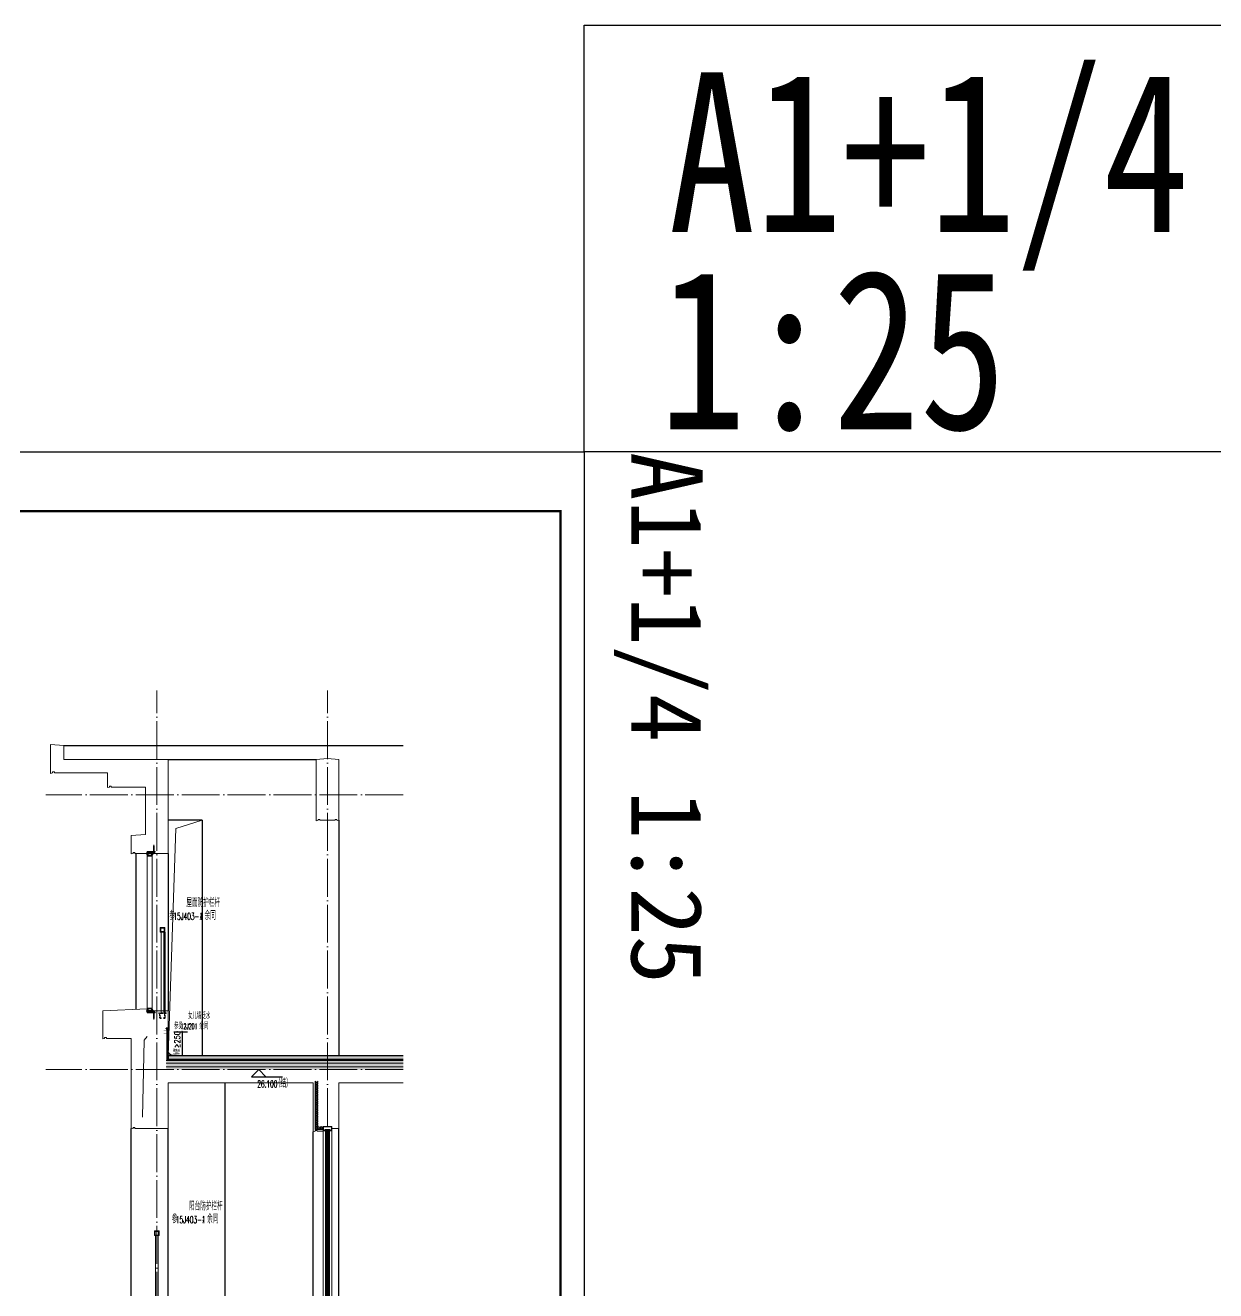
# Model space of a CAD drawing. Extents: x 27938 to 725830, y -209821 to 1628073.
# Drawn here: x 425589 to 438140, y -156280 to -142935 of the extents above; entities that cross this region are included whole.
import ezdxf
from ezdxf.xclip import XClip

# ---------------------------------------------------------------- set-up
doc = ezdxf.new("R2010")
doc.units = 0
doc.header["$LTSCALE"] = 1000
doc.header["$MEASUREMENT"] = 0
doc.header["$XCLIPFRAME"] = 0
doc.linetypes.add('DASH', pattern=[0.35, 0.25, -0.1])
doc.linetypes.add('DOTE', pattern=[2.42, 2, -0.2, 0.02, -0.2])
for name, color, linetype in [('3-屋面构造层', 157, 'Continuous'), ('DIM_ELEV', 3, 'Continuous'), ('DIM_IDEN', 67, 'Continuous'), ('PUB_TEXT', 4, 'Continuous'), ('Stair-栏杆', 142, 'Continuous'), ('SURFACE', 6, 'Continuous'), ('图框', 140, 'Continuous'), ('实线层', 7, 'Continuous'), ('看线', 251, 'Continuous'), ('立面-看线', 251, 'Continuous')]:
    doc.layers.add(name, color=color, linetype=linetype)
for name, color, linetype, lineweight in [('DOTE', 19, 'DOTE', 9), ('PUB_HATCH', 8, 'Continuous', 9), ('S_WINDOW', 144, 'Continuous', 15), ('WALL', 9, 'Continuous', 40), ('内粉刷', 37, 'Continuous', 9), ('平面-看线', 45, 'Continuous', 15), ('立面-栏杆', 105, 'Continuous', 15), ('立面-洞口示意', 152, 'Continuous', 13), ('立面-百叶', 36, 'Continuous', 9), ('细细', 250, 'Continuous', 0)]:
    doc.layers.add(name, color=color, linetype=linetype, lineweight=lineweight)
doc.layers.add('yichutu', color=7, linetype='Continuous', true_color=0xffffff, plot=False)
doc.styles.add('_TCH_DIM', font='SIMPLEX.shx', dxfattribs={"width": 0.7, "bigfont": 'GBCBIG.shx'})
doc.styles.add('_TCH_DIM_T3', font='SIMPLEX.shx', dxfattribs={"width": 0.494118, "bigfont": 'GBCBIG.shx'})
doc.styles.add('_TCH_LABEL', font='')
doc.styles.add('黑体', font='')
doc.styles.get('_TCH_LABEL').set_extended_font_data('SimHei')
doc.styles.get('黑体').set_extended_font_data('SimHei')
doc.dimstyles.new('_TCH_ARCH&&20', dxfattribs={"dimtxt": 59.5, "dimasz": 20, "dimexe": 50, "dimexo": 60, "dimgap": 25.25, "dimtad": 1, "dimdec": 0, "dimzin": 0, "dimdsep": 46, "dimtxsty": '_TCH_DIM_T3', "dimblk": 'ARCHTICK', "dimcen": 0.09, "dimclrt": 7, "dimazin": 2, "dimtfac": 1, "dimtdec": 0, "dimtix": 1, "dimtmove": 2, "dimatfit": 3, "dimfxl": 1, "dimtolj": 1, "dimtzin": 0, "dimarcsym": 0})
pattern_1 = [(315, (145053.3697, 680712.4302), (-1.76776695, -1.76776695), []), (315, (145054.5482, 680712.4302), (-1.76776695, -1.76776695), [])]
pattern_2 = [(315, (145053.3697, 678374.192), (-1.76776695, -1.76776695), []), (315, (145054.5482, 678374.192), (-1.76776695, -1.76776695), [])]

# ---------------------------------------------------------------- blocks, each defined once
blk = doc.blocks.new('GFDDDDRG')
at = {"layer": '图框'}
blk.add_lwpolyline([(923310, -107437), (923310, -159999), (893610, -159999), (893610, -107437)], close=True, dxfattribs=at)
blk.add_lwpolyline([(923310, -107437), (923310, -159999), (893610, -159999), (893610, -107437)], close=True, dxfattribs=at)
at = {"layer": '图框', "const_width": 50}
blk.add_lwpolyline([(894110, -159499), (922810, -159499), (922810, -108687), (894110, -108687)], close=True, dxfattribs=at)
blk = doc.blocks.new('yct-1051-594-26275-14850-25-1002.0')
at = {"layer": 'yichutu', "color": 7, "true_color": 0xffffff}
blk.add_lwpolyline([(0, 0), (0, 14850), (26275, 14850), (26275, 0)], close=True, dxfattribs=at)
at = {"layer": 'yichutu', "color": 7, "true_color": 0xffffff, "style": '_TCH_LABEL'}
blk.add_text('A1+1/4 1:25', height=750, dxfattribs=at).set_placement((0, 15350))
blk = doc.blocks.new('_ArchTick')
at = {"color": 0, "linetype": 'ByBlock', "const_width": 0.4}
blk.add_lwpolyline([(-0.5, -0.5), (0.5, 0.5)], dxfattribs=at)
blk = doc.blocks.new('*D213')
at = {"layer": 'Defpoints', "color": 0, "transparency": 16777216}
for p in [(427095, -153549), (427248, -153549), (427095, -153799)]:
    blk.add_point(p, dxfattribs=at)
at = {"layer": 'DIM_IDEN', "color": 0, "lineweight": -2, "transparency": 16777216}
for p, q in [((427155, -153549), (427298, -153549)), ((427248, -153799), (427248, -153549)), ((427155, -153799), (427298, -153799))]:
    blk.add_line(p, q, dxfattribs=at)
at = {"layer": 'DIM_IDEN', "color": 0, "lineweight": -2, "transparency": 16777216, "xscale": 20, "yscale": 20, "zscale": 20}
for p, rotation in [((427248, -153549), 90), ((427248, -153799), 270)]:
    blk.add_blockref('_ArchTick', p, dxfattribs=dict(at, rotation=rotation))
at = {"layer": 'DIM_IDEN', "color": 7, "transparency": 16777216, "insert": (427191, -153674), "char_height": 59.5, "attachment_point": 5, "rotation": 90, "style": '_TCH_DIM_T3'}
blk.add_mtext('\\A1;{\\W0.70588;净高≥250}', dxfattribs=at)
blk = doc.blocks.new('A$C05102146')
at = {"layer": 'PUB_TEXT', "style": '_TCH_DIM'}
for s, height, width, p in [('屋面防护栏杆', 84.4, 0.7, (227, 216)), ('参', 84.4, 0.7, (47, 81)), ('15J403-1', 74.4, 0.494118, (90, 81)), ('，余同', 84.4, 0.7, (360, 81))]:
    blk.add_text(s, height=height, dxfattribs=dict(at, width=width)).set_placement(p)
blk = doc.blocks.new('A$C40486AD2')
at = {"layer": 'PUB_TEXT', "style": '_TCH_DIM'}
for s, height, width, p in [('女儿墙泛水', 67.5, 0.7, (255, 115)), ('参见', 67.5, 0.7, (108, 8)), ('12J201', 59.5, 0.494118, (177, 8)), ('，余同', 67.5, 0.7, (328, 8))]:
    blk.add_text(s, height=height, dxfattribs=dict(at, width=width)).set_placement(p)
blk = doc.blocks.new('FGHFG4334GDFGDFFGGGGGGDFG4G')
at = {"layer": 'SURFACE', "const_width": 2.25}
for points in [[(47, 0), (0, 0)], [(47, -28), (0, -28)]]:
    blk.add_lwpolyline(points, dxfattribs=at)
at = {"layer": 'SURFACE', "const_width": 1.5}
blk.add_lwpolyline([(47, 17, -1), (47, 5), (47, -7, -1), (47, -19), (47, -37), (53, -48), (53, -73)], format="xyb", dxfattribs=at)
blk = doc.blocks.new('FGDGDGD')
at = {"layer": '3-屋面构造层'}
h = blk.add_hatch(dxfattribs=at)
h.set_pattern_fill('隔热材料01', color=256, scale=7.692308, style=0)
h.set_pattern_definition([(270, (9.5186, 433.228), (3.846153863, -7e-16), [0.385980771, -3.460173092]), (270, (6.637, 433.228), (3.846153863, -7e-16), [0.385980771, -3.460173092]), (90, (8.5996, 430.618), (-3.846153863, 2e-16), [0.385980771, -3.460173092]), (90, (7.556, 430.618), (-3.846153863, 2e-16), [0.385980771, -3.460173092]), (180, (10.002, 430), (-5e-16, -3.846153863), [3.848019248, 0.001865385]), (135, (8.9282, 430.193), (2e-16, 3.846144175), [0.328307694, -5.110980792]), (116.56505, (12.5422, 430.4251), (8.6793e-06, 3.8461487416), [0.215769232, -8.384500037]), (116.56505, (8.696, 430.4251), (8.6793e-06, 3.8461487416), [0.215769232, -8.384500037]), (153.43495, (13.1603, 430), (-8.679e-06, 3.846148742), [0.431538463, -8.168730805]), (153.43495, (9.3142, 430), (-8.679e-06, 3.846148742), [0.431538463, -8.168730805]), (63.43495, (12.4457, 431.0041), (-8.6793e-06, 3.8461487416), [2.054923086, -6.545346183]), (63.43495, (8.5996, 431.0041), (-8.6793e-06, 3.8461487416), [2.054923086, -6.545346183]), (116.56505, (13.3647, 433.228), (8.6793e-06, 3.8461487416), [0.215769232, -8.384500037]), (116.56505, (9.5186, 433.228), (8.6793e-06, 3.8461487416), [0.215769232, -8.384500037]), (135, (9.422, 433.421), (2e-16, 3.846144175), [0.328307694, -5.110980792]), (153.43495, (13.036, 433.6532), (-8.679e-06, 3.846148742), [0.431538463, -8.168730805]), (153.43495, (9.19, 433.6532), (-8.679e-06, 3.846148742), [0.431538463, -8.168730805]), (45, (6.7336, 433.421), (2e-16, 3.846144175), [0.328307694, -5.110980792]), (63.43495, (10.4833, 433.228), (-8.6793e-06, 3.8461487416), [0.215769232, -8.384500037]), (63.43495, (6.6371, 433.228), (-8.6793e-06, 3.8461487416), [0.215769232, -8.384500037]), (26.56505, (10.812, 433.6532), (8.679e-06, 3.846148742), [0.431538463, -8.168730805]), (26.56505, (6.9658, 433.6532), (8.679e-06, 3.846148742), [0.431538463, -8.168730805]), (116.56505, (11.4023, 431.0041), (8.6793e-06, 3.8461487416), [2.054923086, -6.545346183]), (116.56505, (7.5561, 431.0041), (8.6793e-06, 3.8461487416), [2.054923086, -6.545346183]), (45, (7.2275, 430.193), (2e-16, 3.846144175), [0.328307694, -5.110980792]), (63.43495, (11.3058, 430.4251), (-8.6793e-06, 3.8461487416), [0.215769232, -8.384500037]), (63.43495, (7.4596, 430.4251), (-8.6793e-06, 3.8461487416), [0.215769232, -8.384500037]), (26.56505, (10.6877, 430), (8.679e-06, 3.846148742), [0.431538463, -8.168730805]), (26.56505, (6.8415, 430), (8.679e-06, 3.846148742), [0.431538463, -8.168730805])])
edge = h.paths.add_edge_path()
edge.add_arc((682181, 585366), 9.23, 450, 540, ccw=False)
edge.add_line((682181, 585375), (682192, 585375))
edge.add_line((682192, 585375), (682192, 585366))
edge.add_line((682192, 585366), (682172, 585366))
h = blk.add_hatch(dxfattribs=at)
h.set_pattern_fill('混凝土', color=256, scale=5, angle=-1.1458, style=0)
h.set_pattern_definition([(48.854237, (-82751.966, -43707.863), (35.7930991, -3.8540962), [3.75, -41.25]), (353.854237, (-82751.966, -43707.863), (-6.1841378, 37.7408106), [3, -33]), (99.305637, (-82748.983, -43708.185), (29.6089874, 33.886691), [3.1870095, -35.0571056]), (45.038437, (-82751.766, -43697.865), (53.1858973, -9.3413237), [5.625, -61.875]), (95.489837, (-82747.334, -43698.644), (47.6977146, 47.7616795), [4.7805144, -52.58565]), (350.038437, (-82751.766, -43697.865), (47.6976773, 47.7617167), [4.5, -49.5]), (19.854237, (-82746.817, -43700.465), (29.4368469, -20.7237073), [3.75, -41.25]), (324.854237, (-82746.817, -43700.465), (12.8883392, 36.0069862), [3, -33]), (70.305637, (-82744.364, -43702.192), (42.3251977, 15.2832459), [3.1870095, -35.0571056]), (36.3542372, (-82751.966, -43707.863), (0.9406985, 16.62920733), [0, -32.6, 0, -33.5, 0, -33.125]), (6.3542372, (-82751.966, -43707.863), (13.54517982, 19.45362572), [0, -19.1, 0, -31.85, 0, -12.625]), (326.3542372, (-82763.114, -43707.64), (26.66323482, -1.66123381), [0, -12.5, 0, -39, 0, -51.75]), (316.3542372, (-82768.113, -43707.54), (29.2535633, 4.4211788), [0, -16.25, 0, -25.9, 0, -36.75])])
h.paths.add_polyline_path([(674875, 585046), (674875, 585086), (682172, 585086), (682172, 585046)])
h = blk.add_hatch(dxfattribs=at)
h.set_pattern_fill('隔热材料03', color=256, scale=12.5, style=0)
h.set_pattern_definition([(113.578, (-500407.8114, 374696.8656), (-0.0086926214, 6.2699620763), [1.075, -0.5693125, 2.8375, -0.5693125, 1.075, -0.6825]), (66.42, (-500406.1744, 374696.8656), (2.727787851, 6.0425e-05), [1.075, -0.5693125, 2.840375, -0.5693125, 1.075, -0.6825]), (180, (-500406.1744, 374696.8656), (0, 6.25), [1.636625, -1.0910625]), (180, (-500407.538, 374702.4906), (0, 6.25), [1.636625, -1.0910625]), (90, (-500405.7427, 374697.8548), (2.72775, 2e-16), [0.52175, -5.72825]), (90, (-500407.1066, 374700.9798), (2.72775, 2e-16), [0.52175, -5.72825]), (90, (-500408.2427, 374697.8548), (2.72775, 2e-16), [0.52175, -5.72825]), (90, (-500409.6066, 374700.9798), (2.72775, 2e-16), [0.52175, -5.72825])])
edge = h.paths.add_edge_path()
edge.add_line((682178, 585086), (682178, 585050))
edge.add_arc((682172, 585050), 6.25, 270, 360, ccw=False)
edge.add_line((682172, 585044), (682172, 585086))
edge.add_line((682172, 585086), (682178, 585086))
h = blk.add_hatch(dxfattribs=at)
h.set_pattern_fill('焦渣矿渣', color=256, scale=4, angle=-1.1458, style=0)
h.set_pattern_definition([(358.8542372, (-82751.966, -43697.863), (8.27546507, 13.69326162), [1.6, -14.4]), (298.8542372, (-82751.966, -43697.863), (15.99644496, -0.32013217), [1.6, -14.4]), (238.8542372, (-82750.366, -43697.895), (7.72097989, -14.0133938), [1.6, -14.4]), (268.8542372, (-82745.567, -43697.991), (15.83683295, -8.3183365), [2.4, -11.456]), (268.8542372, (-82743.967, -43698.023), (15.83683295, -8.3183365), [2.4, -11.456]), (268.8542372, (-82742.368, -43698.055), (15.83683295, -8.3183365), [2.4, -11.456])])
h.paths.add_polyline_path([(674875, 585006), (674875, 585036), (682192, 585036), (682192, 585006)])
h = blk.add_hatch(dxfattribs=at)
h.set_pattern_fill('加气混凝土', color=256, scale=5, style=0)
h.set_pattern_definition([(0, (-82734.266, -43726.163), (30, 60), [0, -60]), (0, (-82769.366, -43734.263), (30, 60), [0, -60]), (0, (-82749.866, -43734.863), (30, 60), [0, -60]), (0, (-82728.566, -43717.163), (30, 60), [0, -60]), (0, (-82753.466, -43737.863), (30, 60), [0, -60]), (0, (-82722.566, -43679.363), (30, 60), [0, -60]), (0, (-82740.866, -43684.163), (30, 60), [0, -60]), (0, (-82731.266, -43691.663), (30, 60), [0, -60]), (0, (-82780.166, -43692.863), (30, 60), [0, -60]), (0, (-82750.766, -43695.563), (30, 60), [0, -60]), (0, (-82762.166, -43710.863), (30, 60), [0, -60]), (0, (-82761.566, -43733.363), (30, 60), [0, -60]), (0, (-82739.066, -43735.763), (30, 60), [0, -60]), (0, (-82722.566, -43709.363), (30, 60), [0, -60]), (0, (-82778.666, -43718.663), (30, 60), [0, -60]), (0, (-82773.566, -43708.463), (30, 60), [0, -60]), (0, (-82750.166, -43712.663), (30, 60), [0, -60]), (0, (-82758.566, -43721.363), (30, 60), [0, -60]), (0, (-82763.366, -43701.563), (30, 60), [0, -60]), (0, (-82755.866, -43679.063), (30, 60), [0, -60]), (0, (-82776.266, -43731.263), (30, 60), [0, -60]), (0, (-82743.266, -43691.363), (30, 60), [0, -60]), (0, (-82771.166, -43690.463), (30, 60), [0, -60]), (0, (-82775.966, -43682.663), (30, 60), [0, -60]), (130.601294, (-82726.2516, -43698.149), (-149.999998343, 180.000000787), [2.6341554, -1103.7111]), (18.4349488, (-82730.537, -43697.006), (149.99999945, 59.99999956), [2.710524, -376.76279]), (90, (-82730.537, -43699.578), (30, 60), [2.5714284, -117.428565]), (161.565051, (-82727.966, -43700.435), (-150.000000755, 59.99999553), [2.710524, -376.76279]), (53.1301023, (-82727.966, -43700.435), (30.00000006, 59.99999997), [2.857143, -297.14285]), (135, (-82725.68, -43731.006), (-30.00000363, 59.99999594), [2.424366, -167.28126]), (45, (-82729.109, -43731.006), (29.9999998, 59.99999976), [2.424366, -167.28126]), (135, (-82727.394, -43732.72), (-30.00000363, 59.99999594), [2.424366, -167.28126]), (45, (-82727.394, -43732.72), (29.9999998, 59.99999976), [2.424366, -167.28126]), (116.565051, (-82754.537, -43690.72), (-5.2e-06, 119.9999967), [3.1943826, -63.88765]), (180, (-82755.966, -43687.863), (-30, 60), [3.4285716, -56.571425]), (63.434949, (-82760.823, -43690.72), (3e-07, 119.9999994), [3.1943826, -63.88765]), (116.565051, (-82759.394, -43693.58), (-5.2e-06, 119.9999967), [3.1943826, -63.88765]), (0, (-82759.394, -43693.58), (30, 60), [3.4285716, -56.571425]), (63.434949, (-82755.966, -43693.58), (3e-07, 119.9999994), [3.1943826, -63.88765]), (107.102728, (-82731.9658, -43711.0063), (-89.999996559, 300.000000484), [3.8861346, -1628.29025]), (143.972626, (-82733.1087, -43707.292), (-569.999992774, 419.999999525), [3.8861346, -812.202]), (180, (-82736.25, -43705.006), (-30, 60), [3.7142856, -56.28571]), (36.0273733, (-82743.1087, -43707.292), (569.999995788, 419.999995472), [3.8861346, -812.202]), (71.5650511, (-82744.252, -43710.721), (90.00000046, 299.99999948), [3.6140316, -375.85928]), (107.102728, (-82743.1087, -43714.4348), (-89.999996559, 300.000000484), [3.8861346, -1628.29025]), (143.972626, (-82739.966, -43716.7206), (-569.999992774, 419.999999525), [3.8861346, -812.202]), (0, (-82739.966, -43716.72), (30, 60), [3.7142856, -56.28571]), (36.0273733, (-82736.2516, -43716.7206), (569.999995788, 419.999995472), [3.8861346, -812.202]), (71.5650511, (-82733.109, -43714.435), (90.00000046, 299.99999948), [3.6140316, -375.85928]), (150.255118, (-82731.3944, -43683.006), (-90.000000213, 59.999999257), [2.303502, -481.43196]), (90, (-82733.394, -43684.15), (30, 60), [2.2857144, -117.714275]), (29.7448813, (-82733.3944, -43684.149), (90.000000053, 59.99999972), [2.303502, -481.43196]), (116.565051, (-82745.394, -43725.58), (-5.2e-06, 119.9999967), [3.1943826, -63.88765]), (168.690067, (-82746.823, -43722.7206), (-270.0000002, 59.999998494), [2.9137254, -608.96855]), (41.1859251, (-82751.9658, -43724.149), (749.999995456, 659.999994229), [3.0371844, -1272.5802]), (90, (-82751.966, -43727.006), (30, 60), [2.857143, -117.14285]), (138.814074, (-82749.68, -43729.0063), (-749.999986669, 660.000004204), [3.0371844, -1272.5802]), (16.6992442, (-82749.68, -43729.0063), (989.999992552, 299.999996858), [2.982945, -1249.85375]), (60.9453959, (-82746.823, -43728.149), (29.99999992, 59.999999469), [2.9416086, -1232.53395]), (109.983106, (-82770.5373, -43700.4348), (-150.000000565, 419.9999988885), [3.3442002, -1401.21975]), (155.556045, (-82771.68, -43697.292), (-390.0000014866, 179.99999626), [3.4522986, -1446.51315]), (24.4439547, (-82777.9658, -43697.292), (390.0000001945, 179.999999134), [3.4522986, -1446.51315]), (70.0168934, (-82779.1087, -43700.4348), (150.000000452, 419.999998958), [3.3442002, -1401.21975]), (109.983106, (-82777.9658, -43703.5777), (-150.000000565, 419.9999988885), [3.3442002, -1401.21975]), (160.016893, (-82774.823, -43704.7206), (-150.000000088, 59.999997267), [3.3442002, -698.93775]), (19.9831065, (-82774.823, -43704.7206), (149.999999176, 59.999999905), [3.3442002, -698.93775]), (70.0168934, (-82771.68, -43703.5777), (150.000000452, 419.999998958), [3.3442002, -1401.21975]), (122.005383, (-82748.2516, -43705.8634), (-30.000004026, 59.999996937), [2.6954232, -563.3434]), (18.4349488, (-82752.252, -43704.435), (149.99999945, 59.99999956), [2.710524, -376.76279]), (90, (-82752.252, -43707.006), (30, 60), [2.5714284, -117.428565]), (161.565051, (-82749.68, -43707.863), (-150.000000755, 59.99999553), [2.710524, -376.76279]), (54.4623222, (-82749.68, -43707.8634), (209.999999696, 299.99999955), [2.457807, -1029.82115]), (116.565051, (-82765.68, -43720.435), (-5.2e-06, 119.9999967), [3.1943826, -63.88765]), (180, (-82767.11, -43717.58), (-30, 60), [3.142857, -56.85714]), (59.0362434, (-82771.966, -43720.435), (30.000000098, 59.99999971), [3.3319728, -696.3822]), (120.963756, (-82770.2516, -43723.292), (-30.0000041, 59.999997245), [3.3319728, -696.3822]), (0, (-82770.25, -43723.29), (30, 60), [3.142857, -56.85714]), (63.434949, (-82767.11, -43723.29), (3e-07, 119.9999994), [3.1943826, -63.88765])])
h.paths.add_polyline_path([(682192, 584936), (674875, 584936), (674875, 584966), (682192, 584966)])
at = {"layer": '立面-看线'}
h = blk.add_hatch(dxfattribs=at)
h.set_pattern_fill('HONEY', color=256, scale=7)
h.set_pattern_definition([(0, (-799653.24, -415240.13), (16.66875, 9.623705), [11.1125, -22.225]), (120, (-799653.24, -415240.13), (-16.66874801, 9.62370845), [11.1125, -22.225]), (60, (-799653.24, -415240.13), (1.99e-06, 19.24741345), [-22.225, 11.1125])])
h.paths.add_polyline_path([(682192, 584966), (674875, 584966), (674875, 585006), (682192, 585006)])
at = {"layer": '3-屋面构造层'}
for p, q in [((682178, 585086), (674875, 585086)), ((682172, 585086), (682172, 585044)), ((682172, 585046), (674875, 585046)), ((682192, 585036), (674875, 585036))]:
    blk.add_line(p, q, dxfattribs=at)
at = {"layer": '3-屋面构造层', "color": 251, "linetype": 'DASH', "ltscale": 0.05, "true_color": 0x636466, "const_width": 2.5}
for points in [[(682057, 585043), (682172, 585043, 0.414214), (682179, 585050), (682179, 585366)], [(682057, 585039), (682172, 585039, 0.414214), (682183, 585050), (682183, 585366)]]:
    blk.add_lwpolyline(points, format="xyb", dxfattribs=at)
at = {"layer": '3-屋面构造层', "color": 251, "true_color": 0x636466}
for points in [[(682057, 585041), (682172, 585041, 0.414214), (682180, 585050), (682180, 585366)], [(682057, 585044), (682172, 585044, 0.414214), (682178, 585050), (682178, 585366)], [(682057, 585040), (682172, 585040, 0.414214), (682182, 585050), (682182, 585366), (682184, 585366), (682184, 585050, -0.414214), (682172, 585038), (682057, 585038)]]:
    blk.add_lwpolyline(points, format="xyb", dxfattribs=at)
at = {"layer": '3-屋面构造层', "ltscale": 0.8}
blk.add_lwpolyline([(682172, 585366, -0.414214), (682181, 585375), (682192, 585375), (682192, 585366), (682172, 585366)], format="xyb", dxfattribs=at)
at = {"layer": '3-屋面构造层', "color": 251, "linetype": 'DASH', "ltscale": 0.05, "true_color": 0x636466, "const_width": 2.5}
for points in [[(682043, 585039), (674875, 585039)], [(682057, 585043), (682043, 585039)]]:
    blk.add_lwpolyline(points, dxfattribs=at)
at = {"layer": '3-屋面构造层', "color": 251, "true_color": 0x636466}
for points in [[(682043, 585040), (674875, 585040)], [(674875, 585038), (682043, 585038)], [(682056, 585044), (682042, 585040)], [(682043, 585038), (682057, 585042)]]:
    blk.add_lwpolyline(points, dxfattribs=at)
at = {"layer": '3-屋面构造层'}
blk.add_arc((682122, 585136), 50, 270, 360, dxfattribs=at)
at = {"layer": 'PUB_HATCH', "color": 215, "true_color": 0xa953a0}
for p, q in [((682192, 585006), (674875, 585006)), ((682192, 584966), (674875, 584966))]:
    blk.add_line(p, q, dxfattribs=at)
at = {"layer": '3-屋面构造层', "color": 1, "xscale": -1}
blk.add_blockref('FGHFG4334GDFGDFFGGGGGGDFG4G', (682218, 585349), dxfattribs=at)
blk = doc.blocks.new('FGHFGFD')
at = {"layer": '立面-栏杆'}
for p, q in [((542634, 108636), (542634, 109486)), ((542664, 109486), (542664, 108636))]:
    blk.add_line(p, q, dxfattribs=at)
at = {"layer": '立面-栏杆', "linetype": 'DASH', "ltscale": 0.1}
for p, q in [((542689, 108636), (542609, 108636)), ((542609, 108636), (542609, 108629)), ((542689, 108629), (542689, 108636)), ((542609, 108629), (542619, 108629)), ((542619, 108629), (542619, 108585)), ((542626, 108629), (542671, 108629)), ((542626, 108585), (542626, 108629)), ((542634, 108583), (542628, 108583)), ((542628, 108576), (542634, 108576)), ((542636, 108579), (542636, 108581)), ((542661, 108581), (542661, 108579)), ((542669, 108583), (542664, 108583)), ((542664, 108576), (542669, 108576)), ((542671, 108629), (542671, 108585)), ((542678, 108629), (542689, 108629)), ((542678, 108585), (542678, 108629))]:
    blk.add_line(p, q, dxfattribs=at)
at = {"layer": '立面-栏杆'}
for points in [[(542674, 109536), (542624, 109536), (542624, 109486), (542674, 109486)], [(542668, 109530), (542630, 109530), (542630, 109492), (542668, 109492)]]:
    blk.add_lwpolyline(points, close=True, dxfattribs=at)
at = {"layer": '立面-栏杆', "linetype": 'DASH', "ltscale": 0.1}
for centre, major_axis, start_param, end_param in [((542628, 108585), (6.36, 6.36), 2.356194, 3.926991), ((542628, 108585), (1.27, 1.27), 2.356194, 3.926991), ((542634, 108581), (1.91, 1.91), 5.497787, 7.068583), ((542634, 108579), (1.91, 1.91), 3.926991, 5.497787), ((542664, 108581), (1.91, 1.91), 0.785398, 2.356194), ((542666, 108581), (3.53, 3.53), 2.748894, 3.534292), ((542669, 108585), (-6.36, 6.36), 2.356194, 3.926991), ((542669, 108585), (-1.27, 1.27), 2.356194, 3.926991)]:
    blk.add_ellipse(centre, major_axis=major_axis, ratio=1, start_param=start_param, end_param=end_param, dxfattribs=at)
blk = doc.blocks.new('GDGDFDSFDG')
at = {"layer": '立面-百叶'}
for p, q in [((542978, 110393), (542982, 110406)), ((542978, 110336), (542978, 110393)), ((542982, 110406), (542986, 110393)), ((542986, 110336), (542986, 110393)), ((542909, 110318), (542905, 110318)), ((542909, 110313), (542905, 110313)), ((542909, 110318), (542909, 110313)), ((542912, 108686), (542912, 110286)), ((542955, 110318), (542920, 110318)), ((542955, 110312), (542920, 110312)), ((542962, 110336), (542996, 110336)), ((542962, 108686), (542962, 110286)), ((542968, 110330), (542968, 110304)), ((542968, 110330), (542996, 110330)), ((542977, 110318), (542968, 110318)), ((542977, 110312), (542968, 110312)), ((542977, 110312), (542977, 110318)), ((542979, 110326), (542979, 110322)), ((542979, 110326), (542985, 110326)), ((542985, 110326), (542985, 110322)), ((542996, 110330), (542996, 110336)), ((542909, 108659), (542905, 108659)), ((542909, 108654), (542905, 108654)), ((542909, 108654), (542909, 108659)), ((542955, 108660), (542920, 108660)), ((542955, 108654), (542920, 108654)), ((542962, 108636), (542996, 108636)), ((542968, 108642), (542968, 108668)), ((542977, 108660), (542968, 108660)), ((542977, 108654), (542968, 108654)), ((542968, 108642), (542996, 108642)), ((542977, 108660), (542977, 108654)), ((542978, 108636), (542978, 108579)), ((542979, 108646), (542979, 108651)), ((542979, 108646), (542985, 108646)), ((542985, 108646), (542985, 108651)), ((542986, 108636), (542986, 108579)), ((542996, 108642), (542996, 108636)), ((542978, 108579), (542982, 108566)), ((542982, 108566), (542986, 108579))]:
    blk.add_line(p, q, dxfattribs=at)
at = {"layer": '立面-百叶', "elevation": 0}
for points in [[(542912, 110336), (542912, 110286), (542962, 110286), (542962, 110336)], [(542920, 110329), (542920, 110294), (542955, 110294), (542955, 110329)]]:
    blk.add_lwpolyline(points, close=True, dxfattribs=at)
blk.add_lwpolyline([(542968, 110322), (542973, 110322), (542973, 110309), (542968, 110309)], dxfattribs=at)
at = {"layer": '立面-百叶'}
for points in [[(542912, 108636), (542912, 108686), (542962, 108686), (542962, 108636)], [(542920, 108644), (542920, 108679), (542955, 108679), (542955, 108644)]]:
    blk.add_lwpolyline(points, close=True, dxfattribs=at)
blk.add_lwpolyline([(542968, 108651), (542973, 108651), (542973, 108664), (542968, 108664)], dxfattribs=at)
for centre, radius, start, end in [((542913, 110316), 8.77, 100.1805, 164.9513), ((542913, 110316), 8.77, 195.0487, 259.8195), ((542959, 110308), 9.94, 287.5787, 338.7505), ((542982, 110332), 10.4, 190.1805, 254.9513), ((542982, 110332), 10.4, 285.0487, 349.8195), ((542913, 108657), 8.77, 100.1805, 164.9513), ((542913, 108657), 8.77, 195.0487, 259.8195), ((542959, 108664), 9.94, 21.2495, 72.4213), ((542982, 108640), 10.4, 105.0487, 169.8195), ((542982, 108640), 10.4, 10.1805, 74.9513)]:
    blk.add_arc(centre, radius, start, end, dxfattribs=at)
blk = doc.blocks.new('A$C01192DFB')
at = {"layer": '实线层', "color": 5}
for p, q in [((-469, -397), (-244, 220)), ((-468, -397), (-243, 220)), ((-243, 220), (-468, -397)), ((-240, 219), (-465, -398)), ((-240, 219), (-464, -398)), ((-166, 192), (-391, -425)), ((-166, 192), (-390, -425)), ((-382, -428), (-157, 189)), ((-157, 189), (-381, -429)), ((-381, -429), (-156, 189)), ((-245, 221), (-235, 249)), ((-245, 221), (-235, 249)), ((-155, 188), (-245, 221)), ((-147, 211), (-237, 244)), ((-147, 212), (-236, 244)), ((-145, 216), (-235, 249)), ((-145, 217), (-235, 249)), ((-235, 249), (-235, 249)), ((-220, 221), (-219, 224)), ((-218, 219), (-220, 221)), ((-219, 214), (-214, 228)), ((-219, 224), (-216, 224)), ((-215, 219), (-218, 219)), ((-216, 224), (-214, 222)), ((-214, 222), (-215, 219)), ((-196, 238), (-203, 238)), ((-177, 228), (-203, 238)), ((-196, 238), (-189, 258)), ((-196, 238), (-181, 233)), ((-174, 252), (-189, 258)), ((-181, 233), (-174, 252)), ((-181, 233), (-177, 228)), ((-179, 200), (-174, 214)), ((-179, 206), (-178, 209)), ((-177, 204), (-179, 206)), ((-178, 209), (-176, 209)), ((-175, 204), (-177, 204)), ((-176, 209), (-174, 207)), ((-174, 207), (-175, 204)), ((-155, 188), (-145, 217)), ((-155, 188), (-145, 216)), ((-145, 216), (-145, 216)), ((-470, -396), (-480, -424)), ((-469, -397), (-480, -425)), ((-380, -429), (-470, -396)), ((-380, -429), (-468, -397)), ((-480, -424), (-480, -424)), ((-390, -457), (-480, -425)), ((-390, -457), (-480, -425)), ((-388, -453), (-478, -420)), ((-389, -453), (-478, -420)), ((-446, -408), (-451, -422)), ((-450, -413), (-451, -415)), ((-451, -415), (-449, -418)), ((-447, -412), (-450, -413)), ((-449, -418), (-447, -417)), ((-446, -414), (-447, -412)), ((-447, -417), (-446, -414)), ((-407, -429), (-408, -431)), ((-408, -431), (-406, -433)), ((-402, -424), (-407, -438)), ((-404, -428), (-407, -429)), ((-406, -433), (-403, -433)), ((-402, -430), (-404, -428)), ((-403, -433), (-402, -430)), ((-380, -429), (-390, -457)), ((-380, -429), (-390, -457)), ((-390, -457), (-390, -457))]:
    blk.add_line(p, q, dxfattribs=at)
for points in [[(-237, 244), (-237, 244), (-237, 244), (-236, 244), (-236, 244)], [(-147, 211), (-147, 212), (-147, 212), (-147, 212), (-147, 212)], [(-478, -420), (-478, -420), (-478, -420), (-478, -420), (-478, -420)], [(-388, -453), (-388, -453), (-388, -453), (-389, -453), (-389, -453)]]:
    blk.add_lwpolyline(points, dxfattribs=at)
for centre, radius in [((-217, 221), 10), ((-217, 221), 9.5), ((-177, 207), 10), ((-177, 207), 9.5), ((-448, -415), 9.5), ((-448, -415), 10), ((-405, -431), 10), ((-405, -431), 9.5)]:
    blk.add_circle(centre, radius, dxfattribs=at)
for centre, start, end in [((-235, 249), 70, 160), ((-145, 216), 340, 70), ((-480, -424), 160, 250), ((-390, -457), 250, 340)]:
    blk.add_arc(centre, 0.5, start, end, dxfattribs=at)
blk = doc.blocks.new('A$C1D9D50FA')
at = {"layer": '立面-栏杆'}
for p, q in [((-15, 0), (-15, 1050)), ((15, 1050), (15, 0))]:
    blk.add_line(p, q, dxfattribs=at)
at = {"layer": '立面-栏杆', "linetype": 'DASH', "ltscale": 0.1}
for p, q in [((40, 0), (-40, 0)), ((-40, 0), (-40, -7)), ((40, -7), (40, 0)), ((-40, -7), (-30, -7)), ((-30, -7), (-30, -51)), ((-22, -7), (22, -7)), ((-22, -51), (-22, -7)), ((-15, -53), (-21, -53)), ((-21, -60), (-15, -60)), ((-13, -57), (-13, -56)), ((13, -56), (13, -57)), ((21, -53), (15, -53)), ((15, -60), (21, -60)), ((22, -7), (22, -51)), ((30, -7), (40, -7)), ((30, -51), (30, -7))]:
    blk.add_line(p, q, dxfattribs=at)
at = {"layer": '立面-栏杆'}
for points in [[(25, 1100), (-25, 1100), (-25, 1050), (25, 1050)], [(19, 1094), (-19, 1094), (-19, 1056), (19, 1056)]]:
    blk.add_lwpolyline(points, close=True, dxfattribs=at)
at = {"layer": '立面-栏杆', "linetype": 'DASH', "ltscale": 0.1}
for centre, major_axis, start_param, end_param in [((-21, -51), (6.36, 6.36), 2.356194, 3.926991), ((-21, -51), (1.27, 1.27), 2.356194, 3.926991), ((-15, -56), (1.91, 1.91), 5.497787, 7.068583), ((-15, -57), (1.91, 1.91), 3.926991, 5.497787), ((15, -56), (1.91, 1.91), 0.785398, 2.356194), ((17, -55), (3.53, 3.53), 2.748894, 3.534292), ((21, -51), (-6.36, 6.36), 2.356194, 3.926991), ((21, -51), (-1.27, 1.27), 2.356194, 3.926991)]:
    blk.add_ellipse(centre, major_axis=major_axis, ratio=1, start_param=start_param, end_param=end_param, dxfattribs=at)
blk = doc.blocks.new('afzdfsregf')
at = {"layer": '细细'}
h = blk.add_hatch(dxfattribs=at)
h.set_pattern_fill('金属', color=256, style=0)
h.set_pattern_definition(pattern_1)
h.paths.add_polyline_path([(221064, 608914), (221044, 608914), (221044, 608927), (220994, 608927), (220994, 608914), (220974, 608914), (220974, 608959), (221064, 608959)])
h.paths.add_polyline_path([(221046, 608929), (221046, 608916), (221062, 608916), (221062, 608957), (220976, 608957), (220976, 608916), (220992, 608916), (220992, 608929)], flags=16)
h = blk.add_hatch(dxfattribs=at)
h.set_pattern_fill('金属', color=256, style=0)
h.set_pattern_definition(pattern_1)
h.paths.add_polyline_path([(220996, 608925), (220996, 608900), (221008, 608900), (221008, 608910), (221029, 608910), (221029, 608900), (221041, 608900), (221041, 608925)])
h.paths.add_polyline_path([(221039, 608923), (221039, 608902), (221031, 608902), (221031, 608912), (221006, 608912), (221006, 608902), (220998, 608902), (220998, 608923)], flags=16)
h = blk.add_hatch(color=256, dxfattribs=at)
edge = h.paths.add_edge_path()
edge.add_line((221023, 608910), (221023, 608898))
edge.add_arc((221019, 608890), 9.44, 61.5175, 118.4825)
edge.add_line((221014, 608898), (221014, 608910))
edge.add_arc((221019, 608919), 9.44, 241.5175, 298.4825)
h = blk.add_hatch(dxfattribs=at)
h.set_pattern_fill('金属', color=256, style=0)
h.set_pattern_definition(pattern_2)
h.paths.add_polyline_path([(221064, 606704), (221044, 606704), (221044, 606690), (220994, 606690), (220994, 606704), (220974, 606704), (220974, 606659), (221064, 606659)])
h.paths.add_polyline_path([(221046, 606688), (221046, 606702), (221062, 606702), (221062, 606661), (220976, 606661), (220976, 606702), (220992, 606702), (220992, 606688)], flags=16)
h = blk.add_hatch(dxfattribs=at)
h.set_pattern_fill('金属', color=256, style=0)
h.set_pattern_definition(pattern_2)
h.paths.add_polyline_path([(220996, 606692), (220996, 606717), (221008, 606717), (221008, 606707), (221029, 606707), (221029, 606717), (221041, 606717), (221041, 606692)])
h.paths.add_polyline_path([(221039, 606694), (221039, 606715), (221031, 606715), (221031, 606705), (221006, 606705), (221006, 606715), (220998, 606715), (220998, 606694)], flags=16)
h = blk.add_hatch(color=256, dxfattribs=at)
edge = h.paths.add_edge_path()
edge.add_line((221023, 606707), (221023, 606719))
edge.add_arc((221019, 606728), 9.44, 241.5175, 298.4825, ccw=False)
edge.add_line((221014, 606719), (221014, 606707))
edge.add_arc((221019, 606699), 9.44, 61.5175, 118.4825, ccw=False)
at = {"layer": 'S_WINDOW'}
for p, q in [((220974, 606704), (220974, 608914)), ((220996, 606717), (220996, 608900)), ((221041, 606717), (221041, 608900)), ((221064, 606704), (221064, 608914))]:
    blk.add_line(p, q, dxfattribs=at)
for points in [[(220974, 608959), (220974, 608914), (220994, 608914), (220994, 608927), (221044, 608927), (221044, 608914), (221064, 608914), (221064, 608959)], [(220976, 608957), (220976, 608916), (220992, 608916), (220992, 608929), (221046, 608929), (221046, 608916), (221062, 608916), (221062, 608957)], [(220996, 608925), (220996, 608900), (221008, 608900), (221008, 608910), (221029, 608910), (221029, 608900), (221041, 608900), (221041, 608925)], [(220998, 608923), (220998, 608902), (221006, 608902), (221006, 608912), (221031, 608912), (221031, 608902), (221039, 608902), (221039, 608923)], [(220974, 606659), (220974, 606704), (220994, 606704), (220994, 606690), (221044, 606690), (221044, 606704), (221064, 606704), (221064, 606659)], [(220976, 606661), (220976, 606702), (220992, 606702), (220992, 606688), (221046, 606688), (221046, 606702), (221062, 606702), (221062, 606661)], [(220996, 606692), (220996, 606717), (221008, 606717), (221008, 606707), (221029, 606707), (221029, 606717), (221041, 606717), (221041, 606692)], [(220998, 606694), (220998, 606715), (221006, 606715), (221006, 606705), (221031, 606705), (221031, 606715), (221039, 606715), (221039, 606694)]]:
    blk.add_lwpolyline(points, close=True, dxfattribs=at)
at = {"layer": '细细'}
for points in [[(221008, 608900), (221008, 606717)], [(221014, 606719), (221014, 608910)], [(221023, 606719), (221023, 608910)], [(221029, 608900), (221029, 606717)]]:
    blk.add_lwpolyline(points, dxfattribs=at)
for points in [[(221023, 608910), (221023, 608898, 0.253805), (221014, 608898), (221014, 608910, 0.253805)], [(221023, 606707), (221023, 606719, -0.253805), (221014, 606719), (221014, 606707, -0.253805)]]:
    blk.add_lwpolyline(points, format="xyb", close=True, dxfattribs=at)
blk = doc.blocks.new('A$C569B46DE')
at = {"layer": 'PUB_TEXT', "style": '_TCH_DIM'}
for s, height, width, p in [('阳台防护栏杆', 84.4, 0.7, (315, 217)), ('参', 84.4, 0.7, (133, 81)), ('15J403-1', 74.4, 0.494118, (176, 81)), ('，余同', 84.4, 0.7, (446, 81))]:
    blk.add_text(s, height=height, dxfattribs=dict(at, width=width)).set_placement(p)
blk = doc.blocks.new('GDGDGDRGRDGDR')
at = {"layer": '立面-看线'}
h = blk.add_hatch(dxfattribs=at)
h.set_pattern_fill('碎沙', color=256, scale=4)
h.set_pattern_definition([(37.5, (72954.267, -499833.035), (-0.32000626, 9.78826475), [0, -7.7216, 0, -8.636, 0, -8.255]), (7.5, (72954.267, -499833.035), (8.99046566, 14.33650201), [0, -4.1656, 0, -6.9596, 0, -2.667]), (327.5, (72948.0185, -499833.035), (15.819847405, 0.02874369), [0, -2.54, 0, -9.144, 0, -11.938]), (317.5, (72948.019, -499833.035), (15.27112905, 4.45858647), [0, -1.27, 0, -5.9944, 0, -6.858])])
h.paths.add_polyline_path([(874008, -114471), (874208, -114471), (874208, -114416), (874008, -114416)])
h = blk.add_hatch(dxfattribs=at)
h.set_pattern_fill('HONEY', color=256, scale=7)
h.set_pattern_definition([(0, (72854.267, -499833.035), (16.66875, 9.623705), [11.1125, -22.225]), (120, (72854.267, -499833.035), (-16.66874801, 9.62370845), [11.1125, -22.225]), (60, (72854.267, -499833.035), (1.99e-06, 19.24741345), [-22.225, 11.1125])])
h.paths.add_polyline_path([(874906, -114456), (874208, -114456), (874208, -114471), (874906, -114471)])
h = blk.add_hatch(dxfattribs=at)
h.set_pattern_fill('HONEY', color=256, scale=7)
h.set_pattern_definition([(0, (72954.267, -499833.035), (16.66875, 9.623705), [11.1125, -22.225]), (120, (72954.267, -499833.035), (-16.66874801, 9.62370845), [11.1125, -22.225]), (60, (72954.267, -499833.035), (1.99e-06, 19.24741345), [-22.225, 11.1125])])
h.paths.add_polyline_path([(873978, -114571), (874008, -114571), (874008, -114986), (874063, -114986), (874063, -115016), (873978, -115016)])
at = {"layer": 'PUB_HATCH', "color": 215, "true_color": 0xa953a0}
blk.add_line((874208, -114456), (874906, -114456), dxfattribs=at)
blk.add_lwpolyline([(873978, -114571), (873978, -115016), (874063, -115016)], dxfattribs=at)
at = {"layer": 'S_WINDOW'}
blk.add_lwpolyline([(874063, -114386), (874153, -114386), (874153, -114416), (874063, -114416)], close=True, dxfattribs=at)
at = {"layer": 'WALL'}
blk.add_lwpolyline([(874008, -114416), (874208, -114416), (874208, -114471), (874008, -114471)], close=True, dxfattribs=at)
at = {"layer": '内粉刷'}
for points in [[(872428, -114451), (872428, -114251), (872038, -114266), (872038, -114406)], [(872078, -114406), (872188, -114406), (872188, -114856), (871688, -114866)], [(872078, -114406), (872078, -114396), (872058, -114396), (872058, -114406), (872038, -114411), (872038, -114406)], [(874906, -114416), (873958, -114416), (873958, -114431), (872428, -114451)], [(871728, -115006), (872428, -115006), (872428, -114591), (873958, -114591), (873958, -115036)], [(874153, -115006), (874228, -115006), (874228, -114591), (874906, -114591)], [(871688, -115006), (871688, -114866)], [(871728, -115006), (871728, -114996), (871708, -114996), (871708, -115006), (871688, -115011), (871688, -115006)], [(873998, -115036), (873998, -115026), (873978, -115026), (873978, -115036), (873958, -115041), (873958, -115036)], [(873998, -115036), (874063, -115036)]]:
    blk.add_lwpolyline(points, dxfattribs=at)
at = {"layer": '平面-看线', "color": 6, "linetype": 'DASH', "ltscale": 0.07}
blk.add_line((872058, -114886), (872058, -114986), dxfattribs=at)
at = {"layer": '看线', "color": 252}
blk.add_line((873028, -114413), (873028, -111691), dxfattribs=at)
at = {"layer": '看线'}
for p, q in [((872038, -114183), (872038, -112106)), ((872428, -114251), (872428, -112106)), ((873958, -114386), (873958, -112141)), ((874228, -114386), (874228, -112106)), ((872038, -114459), (872038, -114859))]:
    blk.add_line(p, q, dxfattribs=at)
at = {"layer": '看线', "color": 32}
blk.add_lwpolyline([(874906, -114386), (873958, -114386), (873958, -114401), (872428, -114421)], dxfattribs=at)
for name, p in [('afzdfsregf', (653089, -721045)), ('A$C569B46DE', (872333, -113186)), ('A$C1D9D50FA', (872308, -114286)), ('A$C01192DFB', (872208, -114409))]:
    blk.add_blockref(name, p)

msp = doc.modelspace()

# ---------------------------------------------------------------- hatches: boundary and pattern name
at = {"layer": 'Stair-栏杆'}
h = msp.add_hatch(dxfattribs=at)
h.set_pattern_fill('水域', color=5, scale=5)
h.set_pattern_definition([(0, (-115613.657, -261985.401), (0, 10.23622015), [1.2795276, -8.956693]), (26.5650512, (-115612.3775, -261985.401), (10.236220737, 9.4e-08), [1.4305551, -21.458329]), (333.4349488, (-115604.7004, -261984.7612), (10.23622078, -4e-09), [1.4305551, -21.458329]), (45, (-115611.098, -261984.761), (0, 10.2362206), [1.80952525, -12.666676]), (135, (-115604.7004, -261984.761), (-10.2362206, 1e-15), [1.80952525, -12.666676]), (26.5650512, (-115609.8185, -261983.4817), (10.236220737, 9.4e-08), [1.4305551, -21.458329]), (333.4349488, (-115607.2594, -261982.842), (10.23622078, -4e-09), [1.4305551, -21.458329]), (0, (-115608.539, -261982.842), (0, 10.23622015), [1.2795276, -8.956693])])
h.paths.add_polyline_path([(427050.2, -152499.3), (427050.2, -153349.3), (427060.2, -153349.3), (427060.2, -152499.3)])
at = {"layer": '立面-看线'}
h = msp.add_hatch(dxfattribs=at)
h.set_pattern_fill('HONEY', color=256, scale=7)
h.set_pattern_definition([(0, (-372378.0585, -539396.2345), (16.66875, 9.623705), [11.1125, -22.225]), (120, (-372378.0585, -539396.2345), (-16.66874801, 9.62370845), [11.1125, -22.225]), (60, (-372378.0585, -539396.2345), (1.99e-06, 19.24741345), [-22.225, 11.1125])])
h.paths.add_polyline_path([(428645.2, -154069.3), (428675.2, -154069.3), (428675.2, -154549.3), (428730.2, -154549.3), (428730.2, -154579.3), (428645.2, -154579.3)])

# ---------------------------------------------------------------- linework, layer by layer
at = {"layer": 'DIM_ELEV', "color": 3}
for p, q in [((428049.5, -153949.3), (427974.5, -154024.3)), ((428049.5, -153949.3), (428124.5, -154024.3)), ((427974.5, -154024.3), (428302.5, -154024.3))]:
    msp.add_line(p, q, dxfattribs=at)
at = {"layer": 'DOTE', "linetype": 'DOTE', "ltscale": 0.2}
for p, q in [((426975.2, -169549.3), (426975.2, -149949.3)), ((428775.2, -169549.3), (428775.2, -149949.3)), ((429573.7, -151049.3), (425805, -151049.3)), ((429573.7, -153949.3), (425805, -153949.3))]:
    msp.add_line(p, q, dxfattribs=at)
at = {"layer": 'PUB_HATCH', "color": 215, "true_color": 0xa953a0}
msp.add_lwpolyline([(428645.2, -154069.3), (428645.2, -154579.3), (428730.2, -154579.3)], dxfattribs=at)
at = {"layer": 'Stair-栏杆', "color": 5}
msp.add_lwpolyline([(427060.2, -152499.3), (427060.2, -152499.3), (427060.2, -153349.3), (427060.2, -153349.3)], close=True, dxfattribs=at)
at = {"layer": '内粉刷'}
for points in [[(426925.2, -151669.3), (427095.2, -151669.3), (427095.2, -150679.3), (425995.2, -150679.3), (425995.2, -150529.3), (425855.2, -150519.3), (425855.2, -150819.3)], [(428655.2, -151319.3), (428655.2, -151319.3), (428655.2, -150679.3), (428775.2, -150669.3)], [(428895.2, -151319.3), (428895.2, -151319.3), (428895.2, -150679.3), (428775.2, -150669.3)], [(425895.2, -150819.3), (425895.2, -150809.3), (425875.2, -150809.3), (425875.2, -150819.3), (425855.2, -150824.3), (425855.2, -150819.3)], [(425895.2, -150819.3), (426455.2, -150819.3), (426455.2, -150969.3)], [(426495.2, -150969.3), (426495.2, -150959.3), (426475.2, -150959.3), (426475.2, -150969.3), (426455.2, -150974.3), (426455.2, -150969.3)], [(426495.2, -150969.3), (426855.2, -150969.3), (426855.2, -151469.3), (426705.2, -151479.3), (426705.2, -151669.3)], [(428695.2, -151319.3), (428695.2, -151309.3), (428675.2, -151309.3), (428675.2, -151319.3), (428655.2, -151324.3), (428655.2, -151319.3)], [(428855.2, -151319.3), (428695.2, -151319.3)], [(428855.2, -151319.3), (428855.2, -151309.3), (428875.2, -151309.3), (428875.2, -151319.3), (428895.2, -151324.3), (428895.2, -151319.3)], [(426745.2, -151669.3), (426745.2, -151659.3), (426725.2, -151659.3), (426725.2, -151669.3), (426705.2, -151674.3), (426705.2, -151669.3)], [(426745.2, -151669.3), (426875.2, -151669.3)], [(427095.2, -153799.3), (427095.2, -153329.3), (426925.2, -153329.3)], [(426445.2, -153619.3), (426705.2, -153619.3), (426705.2, -154569.3)], [(426745.2, -154569.3), (427095.2, -154569.3), (427095.2, -154089.3), (428625.2, -154089.3)], [(428625.2, -154089.3), (428625.2, -154599.3)], [(428820.2, -154569.3), (428895.2, -154569.3), (428895.2, -154089.3), (429573.7, -154089.3)], [(426745.2, -154569.3), (426745.2, -154559.3), (426725.2, -154559.3), (426725.2, -154569.3), (426705.2, -154574.3), (426705.2, -154569.3)], [(428665.2, -154599.3), (428665.2, -154589.3), (428645.2, -154589.3), (428645.2, -154599.3), (428625.2, -154604.3), (428625.2, -154599.3)], [(428665.2, -154599.3), (428730.2, -154599.3)]]:
    msp.add_lwpolyline(points, dxfattribs=at)
at = {"layer": '内粉刷', "elevation": 0}
for points in [[(426875.2, -153309.3), (426405.2, -153329.3), (426405.2, -153619.3)], [(426445.2, -153619.3), (426445.2, -153609.3), (426425.2, -153609.3), (426425.2, -153619.3), (426405.2, -153624.3), (426405.2, -153619.3)]]:
    msp.add_lwpolyline(points, dxfattribs=at)
at = {"layer": '图框', "color": 2}
msp.add_lwpolyline([(439230.5, -147435), (431480.5, -147435), (431480.5, -142935), (439230.5, -142935)], close=True, dxfattribs=at)
at = {"layer": '看线'}
for p, q in [((425995.2, -150529.3), (429573.7, -150529.3)), ((427095.2, -150679.3), (428655.2, -150679.3)), ((427455.2, -151319.3), (427095.2, -151319.3)), ((427455.2, -151319.3), (427455.2, -153799.3)), ((428895.2, -151319.3), (428895.2, -153799.3)), ((426755.2, -151669.3), (426755.2, -153314.4)), ((427095.2, -151669.3), (427095.2, -153329.3))]:
    msp.add_line(p, q, dxfattribs=at)
at = {"layer": '看线', "color": 252}
msp.add_line((427695.2, -154154.3), (427695.2, -154089.3), dxfattribs=at)
at = {"layer": '立面-洞口示意'}
for points in [[(427095.2, -153799.3), (427177.2, -151405), (427455.2, -151319.3)], [(426825.2, -154449.3), (426841.3, -153637.5), (426875.2, -153599.3)]]:
    msp.add_lwpolyline(points, dxfattribs=at)

# ---------------------------------------------------------------- block references
at = {"xscale": 0.5, "yscale": 0.5, "zscale": 0.5}
msp.add_blockref('GFDDDDRG', (-30174.4, -93716.5), dxfattribs=at)
for name, p in [('GDGDFDSFDG', (-116036.8, -261985.4)), ('A$C05102146', (427060.2, -152449.3)), ('FGHFGFD', (-115613.7, -261985.4)), ('A$C40486AD2', (427048.7, -153530.5)), ('GDGDGDRGRDGDR', (-445332.3, -42463.2))]:
    msp.add_blockref(name, p)
ref = msp.add_blockref('FGDGDGD', (1109266.7, -738885.5), dxfattribs=dict(xscale=-1))
XClip(ref).set_block_clipping_path([(679693.0416793403, 584936.1769558351), (682291.5665918037, 585389.8130026824)])
at = {"layer": 'yichutu', "rotation": 270}
msp.add_blockref('yct-1051-594-26275-14850-25-1002.0', (416630.5, -147435), dxfattribs=at)

# ---------------------------------------------------------------- texts
at = {"layer": 'DIM_ELEV', "color": 7, "style": '_TCH_DIM'}
for s, height, width, p in [('26.100', 74.38, 0.494118, (428034.9, -154136.8)), ('（结）', 84.4, 0.7, (428220.4, -154136.8))]:
    msp.add_text(s, height=height, dxfattribs=dict(at, width=width)).set_placement(p)
at = {"layer": '图框', "color": 2, "style": '黑体', "width": 0.8}
for s, p in [('A1+1/4', (432370.9, -145114.3)), ('1:25', (432271.3, -147195.8))]:
    msp.add_text(s, height=1682.36, dxfattribs=at).set_placement(p)

# ---------------------------------------------------------------- dimensions: what is measured, and where the dimension line sits
at = {"layer": 'DIM_IDEN'}
dim = msp.add_aligned_dim(p1=(427095.2, -153799.3), p2=(427095.2, -153549.3), distance=-152.5, text='{\\W0.70588;净高≥250}', dimstyle='_TCH_ARCH&&20', dxfattribs=at)
dim.commit()
dim.dimension.update_dxf_attribs({"geometry": '*D213', "text_midpoint": (427191, -153674.3)})

doc.saveas('drawing.dxf')
